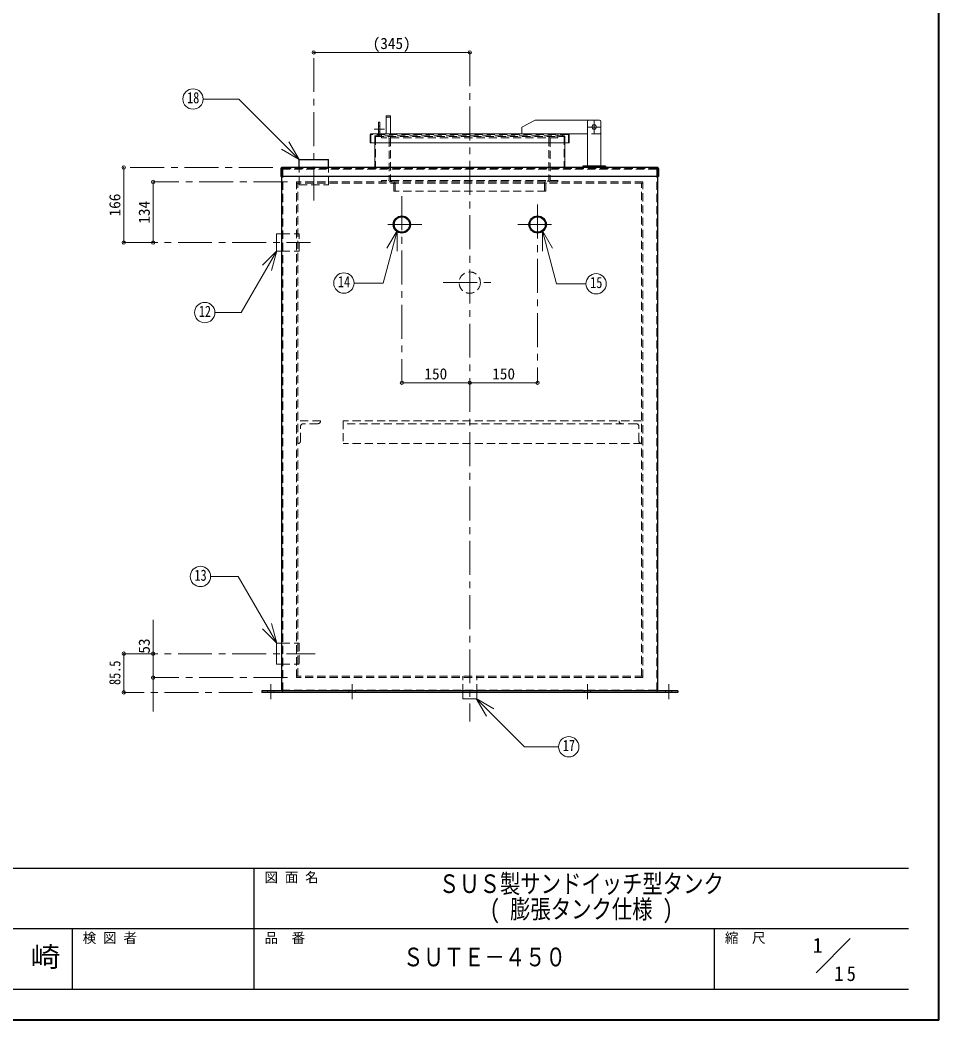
# Model space of a CAD drawing. Units: millimetres at full size, sheet at 1:15. Extents: x -3184 to 2891, y -2037 to 2178.
# Drawn here: x 859 to 2891, y -2037 to 174 of the extents above; entities that cross this region are included whole.
import ezdxf
from ezdxf.enums import TextEntityAlignment as Align

# ---------------------------------------------------------------- set-up
doc = ezdxf.new("R2010")
doc.units = ezdxf.units.MM
doc.header["$LTSCALE"] = 15
doc.header["$PDMODE"] = 32
doc.header["$PDSIZE"] = 7.5
doc.linetypes.add('CHAIN1', pattern=[8, 5, -1, 1, -1])
doc.linetypes.add('DASHED1', pattern=[1.8, 1.2, -0.6])
doc.layers.add('0-0', color=4, linetype='Continuous', lineweight=9)
doc.styles.add('ＭＳ ゴシック', font='')
doc.styles.get('ＭＳ ゴシック').set_extended_font_data('MS Gothic')

msp = doc.modelspace()

# ---------------------------------------------------------------- linework, layer by layer
at = {"layer": '0-0', "color": 1, "lineweight": 40}
for q in [(2890.8, 2177.87), (-3184.2, -2037.13)]:
    msp.add_line((2890.8, -2037.13), q, dxfattribs=at)
at = {"layer": '0-0', "linetype": 'CHAIN1'}
for p, q in [((1508.3, -225.13), (1508.3, 102.37)), ((1853.3, 102.37), (1853.3, -1377.13)), ((2143.3, -62.63), (2113.3, -62.63)), ((2128.3, -47.63), (2128.3, -77.63)), ((1664.8, -67.13), (1641.8, -67.13)), ((1417.8, -152.13), (1088.3, -152.13)), ((1450.3, -184.13), (1153.3, -184.13)), ((1703.3, -215.63), (1703.3, -628.13)), ((2003.3, -234.13), (2003.3, -628.13)), ((1747.3, -278.13), (1659.3, -278.13)), ((1959.3, -278.13), (2047.3, -278.13)), ((1088.3, -318.13), (1501.3, -318.13)), ((1794.8, -406.63), (1911.8, -406.63)), ((1088.3, -1227.13), (1511.3, -1227.13)), ((1450.3, -1280.13), (1153.3, -1280.13)), ((1413.3, -1294.63), (1413.3, -1327.63)), ((1593.3, -1294.63), (1593.3, -1327.63)), ((2113.3, -1294.63), (2113.3, -1327.63)), ((2293.3, -1294.63), (2293.3, -1327.63)), ((1373.3, -1312.63), (1088.3, -1312.63))]:
    msp.add_line(p, q, dxfattribs=at)
at = {"layer": '0-0'}
for p, q in [((1508.3, 102.37), (1853.3, 102.37)), ((1651.8, -52.13), (1654.8, -52.13)), ((1651.8, -52.13), (1651.8, -77.63)), ((1654.8, -52.13), (1654.8, -77.63)), ((1968.3, -62.63), (1998.3, -47.63)), ((1968.3, -62.63), (1968.3, -77.63)), ((2116.3, -47.63), (1998.3, -47.63)), ((2113.3, -77.63), (2071.8, -77.63)), ((1088.3, -318.13), (1088.3, -152.13)), ((1153.3, -318.13), (1153.3, -184.13)), ((1153.3, -1355.13), (1153.3, -1152.13)), ((1088.3, -1227.13), (1088.3, -1312.63))]:
    msp.add_line(p, q, dxfattribs=at)
at = {"layer": '0-0', "color": 7, "lineweight": 18}
for p, q in [((1342.42, -0.76), (1263.98, -0.76)), ((1475.84, -134.18), (1342.42, -0.76)), ((1668.3, -37.63), (1668.3, -77.63)), ((1678.3, -37.63), (1668.3, -37.63)), ((1678.3, -37.63), (1678.3, -77.63)), ((2113.3, -50.63), (2113.3, -149.13)), ((2116.3, -47.63), (2140.3, -47.63)), ((2143.3, -50.63), (2143.3, -149.13)), ((1633.3, -79.13), (1633.3, -97.63)), ((2071.8, -77.63), (1634.8, -77.63)), ((2073.3, -79.13), (2073.3, -97.63)), ((1475.84, -134.18), (1453.34, -95.21)), ((2073.3, -97.63), (1633.3, -97.63)), ((1643.3, -97.63), (1643.3, -152.13)), ((2063.3, -97.63), (2063.3, -152.13)), ((1475.84, -134.18), (1436.86, -111.68)), ((1426.3, -337.13), (1426.3, -299.13)), ((1426.3, -299.13), (1437.8, -299.13)), ((1692.74, -291.88), (1670.24, -330.85)), ((1692.74, -291.88), (1692.74, -336.88)), ((2013.86, -291.88), (2013.86, -336.88)), ((2013.86, -291.88), (2036.36, -330.85)), ((2013.86, -291.88), (2045.31, -409.26)), ((1426.83, -336.47), (1348, -473.02)), ((1426.83, -336.47), (1395.01, -368.29)), ((1426.83, -336.47), (1415.19, -379.94)), ((1426.3, -337.13), (1437.8, -337.13)), ((2110.19, -409.26), (2045.31, -409.26)), ((1289.92, -473.02), (1348, -473.02)), ((1280.33, -1056.45), (1341.29, -1056.45)), ((1426.56, -1204.14), (1341.29, -1056.45)), ((1426.56, -1204.14), (1414.92, -1160.67)), ((1426.56, -1204.14), (1394.74, -1172.32)), ((1426.3, -1203.63), (1426.3, -1250.63)), ((1437.8, -1203.63), (1426.3, -1203.63)), ((1437.8, -1250.63), (1426.3, -1250.63)), ((1837.8, -1312.63), (1837.8, -1327.13)), ((1867.79, -1326.32), (1890.29, -1365.29)), ((1867.79, -1326.32), (1906.76, -1348.82)), ((1868.8, -1312.63), (1868.8, -1327.13)), ((1868.8, -1327.13), (1837.8, -1327.13)), ((2618.97, -1932.89), (2694.73, -1857.13))]:
    msp.add_line(p, q, dxfattribs=at)
at = {"layer": '0-0', "linetype": 'DASHED1'}
for p, q in [((1678.3, -40.63), (1668.3, -40.63)), ((1654.8, -61.13), (1651.8, -61.13)), ((1634.8, -79.88), (1634.8, -97.63)), ((2071.05, -79.13), (1635.55, -79.13)), ((1643.3, -83.63), (1643.3, -97.63)), ((2061.8, -82.13), (1644.8, -82.13)), ((1644.8, -84.38), (1644.8, -152.13)), ((1645.55, -83.63), (2061.05, -83.63)), ((1648.3, -82.13), (1648.3, -79.13)), ((1650.3, -77.63), (1650.3, -79.13)), ((1654.8, -73.13), (1651.8, -73.13)), ((1651.8, -77.63), (1651.8, -82.13)), ((1654.8, -77.63), (1654.8, -82.13)), ((1656.3, -77.63), (1656.3, -79.13)), ((1658.3, -82.13), (1658.3, -79.13)), ((1658.3, -83.63), (1658.3, -86.63)), ((2048.3, -86.63), (1658.3, -86.63)), ((1663.3, -82.13), (1663.3, -83.63)), ((1675.3, -88.13), (1675.3, -179.63)), ((1678.3, -86.63), (1678.3, -181.13)), ((2028.3, -86.63), (2028.3, -181.13)), ((2031.3, -88.13), (2031.3, -179.63)), ((2043.3, -82.13), (2043.3, -83.63)), ((2048.3, -82.13), (2048.3, -79.13)), ((2048.3, -83.63), (2048.3, -86.63)), ((2058.3, -82.13), (2058.3, -79.13)), ((2061.8, -84.38), (2061.8, -152.13)), ((2063.3, -83.63), (2063.3, -97.63)), ((2071.8, -79.88), (2071.8, -97.63)), ((2140.3, -77.63), (2113.3, -77.63)), ((1663.8, -152.13), (1663.8, -154.13)), ((2042.8, -152.13), (2042.8, -154.13)), ((1658.3, -181.13), (1658.3, -184.13)), ((2048.3, -181.13), (1658.3, -181.13)), ((1680.3, -184.13), (1680.3, -181.13)), ((1685.3, -188.63), (1685.3, -204.13)), ((1688.3, -187.13), (1688.3, -204.13)), ((2018.3, -187.13), (2018.3, -204.13)), ((2021.3, -188.63), (2021.3, -204.13)), ((2026.3, -184.13), (2026.3, -181.13)), ((2048.3, -181.13), (2048.3, -184.13)), ((2021.3, -204.13), (1685.3, -204.13)), ((1437.8, -299.13), (1476.3, -299.13)), ((1476.3, -337.13), (1476.3, -299.13)), ((1437.8, -337.13), (1476.3, -337.13)), ((1523.3, -712.63), (1473.3, -712.63)), ((1479.3, -756.63), (1479.3, -724.63)), ((1517.3, -718.63), (1485.3, -718.63)), ((2233.3, -712.63), (1573.3, -712.63)), ((1573.3, -712.63), (1573.3, -762.63)), ((2221.3, -718.63), (1573.3, -718.63)), ((2227.3, -756.63), (2227.3, -724.63)), ((2233.3, -762.63), (1573.3, -762.63)), ((1437.8, -1203.63), (1476.3, -1203.63)), ((1476.3, -1203.63), (1476.3, -1250.63)), ((1437.8, -1250.63), (1476.3, -1250.63)), ((1837.8, -1312.63), (1837.8, -1277.13)), ((1868.8, -1312.63), (1868.8, -1277.13)), ((1406.3, -1309.63), (1406.3, -1312.63)), ((1420.3, -1309.63), (1420.3, -1312.63)), ((2286.3, -1309.63), (2286.3, -1312.63)), ((2300.3, -1309.63), (2300.3, -1312.63))]:
    msp.add_line(p, q, dxfattribs=at)
at = {"layer": '0-0', "color": 5, "lineweight": 25}
for p, q in [((1435.8, -154.13), (1435.8, -172.13)), ((2268.8, -152.13), (1437.8, -152.13)), ((1475.8, -134.13), (1540.8, -134.13)), ((1475.8, -154.13), (1475.8, -134.13)), ((1540.8, -154.13), (1540.8, -134.13)), ((2103.3, -149.13), (2103.3, -152.13)), ((2153.3, -149.13), (2103.3, -149.13)), ((2153.3, -149.13), (2153.3, -152.13)), ((2270.8, -154.13), (2270.8, -172.13)), ((2270.8, -172.13), (1435.8, -172.13)), ((1437.8, -1307.63), (1437.8, -172.13)), ((2268.8, -1307.63), (2268.8, -172.13)), ((1393.3, -1309.63), (1393.3, -1312.63)), ((2313.3, -1309.63), (1393.3, -1309.63)), ((2313.3, -1312.63), (1393.3, -1312.63)), ((2313.3, -1309.63), (2313.3, -1312.63))]:
    msp.add_line(p, q, dxfattribs=at)
at = {"layer": '0-0', "color": 7, "linetype": 'DASHED1', "lineweight": 18}
for p, q in [((2267.8, -154.13), (1438.8, -154.13)), ((1457.8, -154.13), (1457.8, -155.63)), ((1475.8, -190.13), (1475.8, -154.13)), ((1540.8, -190.13), (1540.8, -154.13)), ((2248.8, -154.13), (2248.8, -155.63)), ((1437.8, -155.13), (1437.8, -172.13)), ((1439.8, -156.63), (1439.8, -1306.63)), ((2265.8, -155.63), (1440.8, -155.63)), ((2266.8, -156.63), (2266.8, -1306.63)), ((2268.8, -155.13), (2268.8, -172.13)), ((1470.3, -1280.13), (1470.3, -184.13)), ((2236.3, -184.13), (1470.3, -184.13)), ((2236.3, -187.13), (1470.3, -187.13)), ((1473.3, -1277.13), (1473.3, -187.13)), ((1475.8, -190.13), (1540.8, -190.13)), ((2233.3, -1277.13), (2233.3, -187.13)), ((2236.3, -1280.13), (2236.3, -184.13)), ((2236.3, -1277.13), (1470.3, -1277.13)), ((2236.3, -1280.13), (1470.3, -1280.13)), ((2265.8, -1307.63), (1440.8, -1307.63)), ((1457.8, -1307.63), (1457.8, -1309.63)), ((1586.3, -1309.63), (1586.3, -1312.63)), ((1600.3, -1309.63), (1600.3, -1312.63)), ((2106.3, -1309.63), (2106.3, -1312.63)), ((2120.3, -1309.63), (2120.3, -1312.63)), ((2248.8, -1307.63), (2248.8, -1309.63))]:
    msp.add_line(p, q, dxfattribs=at)
at = {"layer": '0-0', "color": 6, "lineweight": 25}
for p, q in [((-3116.7, -1701.77), (2823.3, -1701.77)), ((1376.87, -1969.63), (1376.87, -1701.77)), ((2823.3, -1835.7), (-230.27, -1835.7)), ((975.08, -1969.63), (975.08, -1835.7)), ((2394.73, -1969.63), (2394.73, -1835.7)), ((2823.3, -1969.63), (-3116.7, -1969.63))]:
    msp.add_line(p, q, dxfattribs=at)
at = {"layer": '0-0', "color": 7, "lineweight": 18}
for points in [[(1692.74, -291.88), (1661.73, -407.62), (1597.58, -407.62)], [(1867.79, -1326.32), (1974.43, -1432.96), (2049.67, -1432.96)]]:
    msp.add_lwpolyline(points, dxfattribs=at)
at = {"layer": '0-0'}
msp.add_lwpolyline([(1703.3, -628.13), (1853.3, -628.13), (2003.3, -628.13)], dxfattribs=at)
at = {"layer": '0-0', "color": 7, "lineweight": 18}
for centre, radius in [((1241.48, -0.76), 22.5), ((2128.3, -62.63), 5), ((1575.08, -407.62), 22.5), ((2132.69, -409.26), 22.5), ((1267.42, -473.02), 22.5), ((1257.83, -1056.45), 22.5), ((2072.17, -1432.96), 22.5)]:
    msp.add_circle(centre, radius, dxfattribs=at)
at = {"layer": '0-0', "color": 5, "lineweight": 25}
for centre, radius in [((1703.3, -278.13), 19), ((1703.3, -278.13), 17), ((2003.3, -278.13), 19), ((2003.3, -278.13), 17)]:
    msp.add_circle(centre, radius, dxfattribs=at)
at = {"layer": '0-0', "linetype": 'DASHED1'}
msp.add_circle((1853.3, -406.63), 23.5, dxfattribs=at)
at = {"layer": '0-0', "color": 7, "lineweight": 18}
for centre, radius, start, end in [((2116.3, -50.63), 3, 90, 180), ((2140.3, -50.63), 3, 0, 90), ((1634.8, -79.13), 1.5, 90, 180), ((2071.8, -79.13), 1.5, 0, 90)]:
    msp.add_arc(centre, radius, start, end, dxfattribs=at)
at = {"layer": '0-0', "linetype": 'DASHED1'}
for centre, radius, start, end in [((1635.55, -79.88), 0.75, 90, 180), ((1644.8, -83.63), 1.5, 90, 180), ((1645.55, -84.38), 0.75, 90, 180), ((1673.8, -88.13), 1.5, 0, 90), ((1675.3, -86.63), 3, 0, 90), ((2031.3, -86.63), 3, 90, 180), ((2032.8, -88.13), 1.5, 90, 180), ((2061.05, -84.38), 0.75, 0, 90), ((2061.8, -83.63), 1.5, 0, 90), ((2071.05, -79.88), 0.75, 0, 90), ((2140.3, -74.63), 3, 270, 0), ((1673.8, -179.63), 1.5, 270, 0), ((1675.3, -181.13), 3, 270, 0), ((1683.8, -188.63), 1.5, 0, 90), ((1685.3, -187.13), 3, 0, 90), ((2021.3, -187.13), 3, 90, 180), ((2022.8, -188.63), 1.5, 90, 180), ((2031.3, -181.13), 3, 180, 270), ((2032.8, -179.63), 1.5, 180, 270), ((1485.3, -724.63), 6, 90, 180), ((1517.3, -712.63), 6, 270, 0), ((2189.3, -712.63), 6, 180, 270), ((2221.3, -724.63), 6, 0, 90), ((1473.3, -756.63), 6, 270, 0), ((2233.3, -756.63), 6, 180, 270)]:
    msp.add_arc(centre, radius, start, end, dxfattribs=at)
at = {"layer": '0-0', "color": 5, "lineweight": 25}
for centre, start, end in [((1437.8, -154.13), 90, 180), ((2268.8, -154.13), 0, 90), ((1439.8, -1307.63), 180, 270), ((2266.8, -1307.63), 270, 0)]:
    msp.add_arc(centre, 2, start, end, dxfattribs=at)
at = {"layer": '0-0', "color": 7, "linetype": 'DASHED1', "lineweight": 18}
for centre, radius, start, end in [((1439.8, -156.13), 2, 90, 180), ((1438.8, -155.13), 1, 90, 180), ((2266.8, -156.13), 2, 0, 90), ((2267.8, -155.13), 1, 0, 90), ((1440.8, -156.63), 1, 90, 180), ((2265.8, -156.63), 1, 0, 90), ((1440.8, -1306.63), 1, 180, 270), ((2265.8, -1306.63), 1, 270, 0)]:
    msp.add_arc(centre, radius, start, end, dxfattribs=at)
at = {"layer": '0-0', "color": 1}
for p in [(1508.3, 102.37), (1853.3, 102.37), (1088.3, -152.13), (1153.3, -184.13), (1088.3, -318.13), (1153.3, -318.13), (1703.3, -628.13), (1853.3, -628.13), (2003.3, -628.13), (1088.3, -1227.13), (1153.3, -1227.13), (1153.3, -1280.13), (1088.3, -1312.63)]:
    msp.add_point(p, dxfattribs=at)

# ---------------------------------------------------------------- texts
at = {"layer": '0-0', "color": 7, "style": 'ＭＳ ゴシック'}
for s, height, p in [('(345)', 24.74, (1638.61, 102.37)), ('150', 24.74, (1752.99, -628.13)), ('150', 24.74, (1902.99, -628.13)), ('図 面 名', 21.99, (1399.37, -1739.27)), ('検 図 者', 21.99, (997.58, -1873.2)), ('品\u3000番', 21.99, (1399.37, -1873.2)), ('縮\u3000尺', 21.99, (2417.23, -1873.2)), ('1', 32.99, (2611.35, -1898.42))]:
    msp.add_text(s, height=height, dxfattribs=at).set_placement(p, align=Align.BOTTOM_LEFT)
for s, height, width, p in [('18', 24.74, 0.8, (1228.36, -17.64)), ('14', 24.74, 0.8, (1561.96, -424.49)), ('15', 24.74, 0.8, (2119.57, -426.13)), ('12', 24.74, 0.8, (1254.3, -489.89)), ('13', 24.74, 0.8, (1244.7, -1073.32)), ('17', 24.74, 0.8, (2059.04, -1449.84)), ('ＳＵＳ製サンドイッチ型タンク', 41.24, 0.8, (1785.08, -1768.74)), ('( 膨張タンク仕様 )', 41.24, 0.8, (1897.58, -1824.99)), ('千\u3000崎', 43.99, 1.1, (750.08, -1932.67)), ('ＳＵＴＥ－４５０', 41.24, 0.8, (1705.8, -1930.79))]:
    msp.add_text(s, height=height, dxfattribs=dict(at, width=width)).set_placement(p, align=Align.BOTTOM_LEFT)
for s, p in [('166', (1088.3, -260.44)), ('134', (1153.3, -276.44)), ('53', (1153.3, -1227.13))]:
    msp.add_text(s, height=24.74, rotation=90, dxfattribs=at).set_placement(p, align=Align.BOTTOM_LEFT)
at = {"layer": '0-0', "color": 7, "style": 'ＭＳ ゴシック', "width": 0.8}
msp.add_text('85.5', height=24.74, rotation=90, dxfattribs=at).set_placement((1088.3, -1296.38), align=Align.BOTTOM_LEFT)
at = {"layer": '0-0', "color": 7, "insert": (2659.3, -1951.48), "char_height": 32.99, "attachment_point": 7, "style": 'ＭＳ ゴシック'}
msp.add_mtext('\\T1.36;\\W0.9;15', dxfattribs=at)

doc.saveas('drawing.dxf')
